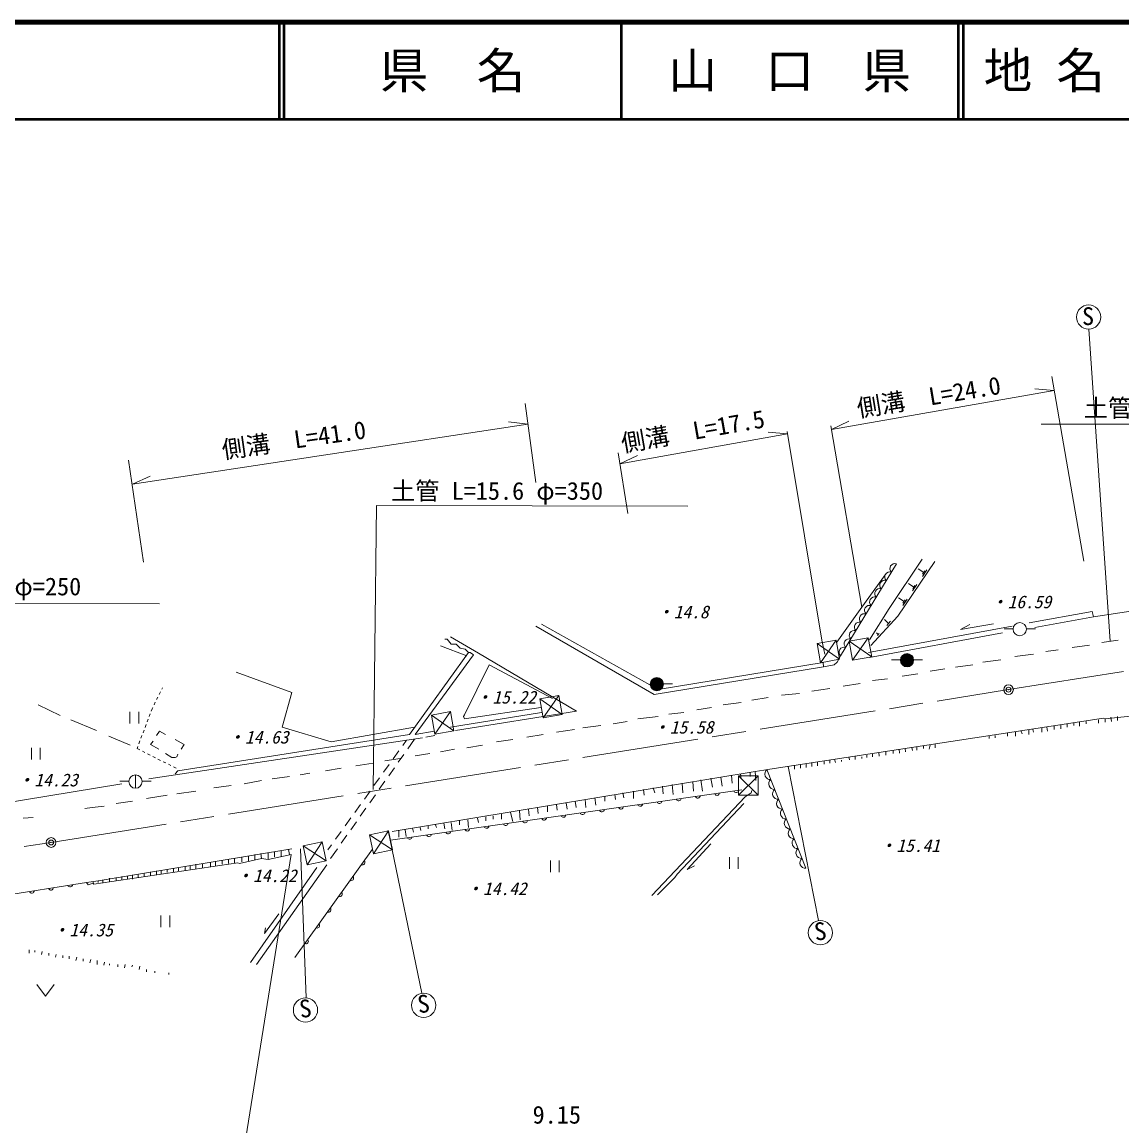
# Model space of a CAD drawing. Units: millimetres, scale not verified. Extents: x 40000 to 680000, y 20000 to 380000.
# Drawn here: x 271256 to 384625, y 266202 to 380000 of the extents above; entities that cross this region are included whole.
import ezdxf
from ezdxf.enums import TextEntityAlignment as Align

# ---------------------------------------------------------------- set-up
doc = ezdxf.new("R2010")
doc.units = ezdxf.units.MM
doc.header["$LTSCALE"] = 1000
doc.header["$PDMODE"] = 32
doc.header["$PDSIZE"] = 500
doc.linetypes.add('CHAIN', pattern=[18.5, 12, -1.5, 3.5, -1.5])
for name, color, linetype, lineweight in [('M-BGD', 7, 'Continuous', 13), ('M-BMK', 2, 'CHAIN', 13), ('M-BMK-SRVR', 3, 'Continuous', 13), ('M-STR-HTXT', 7, 'Continuous', 13), ('M-STR-STRC', 7, 'Continuous', 13), ('M-TTL', 2, 'Continuous', 140), ('M-TTL-LINE', 7, 'Continuous', 50)]:
    doc.layers.add(name, color=color, linetype=linetype, lineweight=lineweight)
doc.layers.add('M-TTL-TXT', color=7, linetype='Continuous')
doc.styles.add('ＭＳ ゴシック', font='')
doc.styles.get('ＭＳ ゴシック').set_extended_font_data('MS Gothic')

msp = doc.modelspace()

# ---------------------------------------------------------------- hatches: boundary and pattern name
at = {"layer": 'M-BGD'}
for points in [[(363157, 314211, -0.41421), (362474, 313528, -0.41421), (361791, 314211, -0.41421), (362474, 314893, -0.41421)], [(337364, 311746, -1), (335999, 311746, -1)]]:
    msp.add_hatch(color=256, dxfattribs=at).paths.add_polyline_path(points)

# ---------------------------------------------------------------- linework, layer by layer
for p, q in [((383428, 316164), (381207, 348339)), ((361388, 324150), (355626, 314678)), ((364192, 323258), (363619, 323645)), ((364520, 323526), (364065, 322853)), ((364305, 323426), (364078, 323089)), ((363178, 321755), (362613, 322137)), ((363502, 322020), (363053, 321356)), ((363290, 321921), (363065, 321589)), ((362170, 320261), (361612, 320638)), ((362490, 320523), (362046, 319867)), ((362281, 320425), (362059, 320097)), ((381711, 318694), (390424, 320012)), ((373322, 317726), (358505, 315017)), ((360573, 318015), (360159, 318400)), ((360766, 318222), (360381, 317808)), ((371374, 317980), (367988, 317387)), ((367988, 317387), (368943, 317879)), ((314817, 316371), (315071, 316371)), ((315071, 316371), (315494, 315863)), ((315410, 316625), (318288, 314932)), ((358483, 316519), (356514, 316171)), ((356861, 314202), (358483, 316519)), ((358831, 314549), (358483, 316519)), ((372306, 317049), (358590, 314509)), ((359507, 316868), (359316, 317046)), ((359596, 316964), (359418, 316773)), ((372498, 317452), (373412, 317452)), ((374791, 317452), (375705, 317452)), ((314394, 315694), (317103, 314678)), ((315494, 315863), (316002, 315863)), ((316002, 315863), (316426, 315440)), ((316426, 315440), (316934, 315355)), ((316934, 315355), (317272, 315017)), ((355180, 316275), (353211, 315928)), ((353211, 315928), (353558, 313958)), ((355528, 314306), (353211, 315928)), ((353558, 313958), (355180, 316275)), ((354018, 314847), (353679, 316287)), ((355528, 314306), (355180, 316275)), ((356514, 316171), (356861, 314202)), ((358831, 314549), (356514, 316171)), ((378063, 315271), (376793, 315101)), ((381280, 315779), (379502, 315525)), ((384244, 316287), (382550, 316033)), ((317272, 315017), (311176, 306550)), ((311769, 306550), (317780, 314763)), ((317442, 315017), (317272, 315017)), ((317780, 314763), (317442, 315017)), ((318288, 314932), (328414, 308977)), ((353558, 313958), (355528, 314306)), ((355626, 314678), (355288, 314001)), ((356861, 314202), (358831, 314549)), ((360879, 314246), (361792, 314247)), ((363172, 314246), (364085, 314247)), ((372136, 314255), (370274, 314001)), ((375523, 314847), (373576, 314593)), ((293312, 312985), (299069, 310868)), ((316849, 308582), (319389, 313747)), ((319389, 313747), (325930, 310255)), ((354949, 313747), (353860, 313521)), ((355288, 314001), (354949, 313747)), ((366379, 313323), (364855, 313069)), ((369258, 313747), (367480, 313493)), ((360452, 312307), (358928, 312138)), ((363585, 312815), (361976, 312561)), ((285389, 310687), (285522, 310956)), ((285656, 311225), (285724, 311364)), ((299069, 310868), (298053, 307312)), ((337379, 311782), (338293, 311783)), ((351393, 310783), (349530, 310614)), ((354526, 311291), (352663, 311037)), ((357658, 311799), (355880, 311545)), ((272907, 309598), (275193, 308497)), ((284856, 309612), (284989, 309881)), ((285122, 310150), (285256, 310418)), ((326590, 310583), (324620, 310236)), ((324620, 310236), (324968, 308266)), ((326937, 308614), (324620, 310236)), ((324968, 308266), (326590, 310583)), ((326937, 308614), (326590, 310583)), ((345382, 309852), (343519, 309598)), ((348176, 310360), (346482, 310106)), ((401092, 310106), (382889, 308159)), ((282377, 308897), (282377, 307697)), ((283277, 307697), (283277, 308897)), ((284357, 308414), (284462, 308695)), ((284568, 308976), (284654, 309205)), ((284654, 309205), (284723, 309343)), ((315422, 308912), (313453, 308564)), ((313453, 308564), (313800, 306595)), ((315770, 306942), (313453, 308564)), ((313800, 306595), (315422, 308912)), ((324808, 308836), (315410, 307312)), ((315770, 306942), (315422, 308912)), ((328414, 308977), (315918, 306973)), ((316764, 308413), (316849, 308582)), ((316849, 308159), (316764, 308413)), ((324723, 309344), (316849, 308159)), ((324968, 308266), (326937, 308614)), ((336830, 308413), (334714, 308159)), ((339455, 308836), (337931, 308667)), ((342334, 309344), (340810, 309090)), ((384159, 308413), (384159, 307989)), ((276294, 308074), (278918, 306973)), ((283934, 307291), (284040, 307572)), ((284145, 307853), (284251, 308134)), ((298053, 307312), (303133, 305788)), ((303133, 305788), (311719, 307303)), ((330904, 307481), (329041, 307227)), ((333613, 307905), (332174, 307651)), ((382720, 308243), (348345, 302994)), ((376878, 307312), (376962, 306889)), ((377640, 307397), (377640, 307058)), ((378317, 307566), (378317, 307143)), ((378994, 307651), (378994, 307312)), ((379672, 307735), (379672, 307481)), ((380264, 307820), (380264, 307397)), ((380942, 307905), (380942, 307651)), ((382212, 308074), (382212, 307735)), ((382889, 308159), (382720, 308243)), ((382889, 308159), (382889, 307820)), ((383482, 308328), (383566, 307905)), ((280188, 306381), (282390, 305449)), ((283512, 306168), (283617, 306449)), ((283723, 306730), (283829, 307010)), ((312531, 306211), (284337, 301978)), ((285438, 306889), (285099, 306465)), ((286030, 306550), (285438, 306889)), ((311176, 306550), (287300, 302825)), ((313716, 306889), (311769, 306550)), ((313801, 306465), (312870, 306296)), ((313800, 306595), (315770, 306942)), ((324977, 306550), (323284, 306296)), ((328194, 307058), (326332, 306804)), ((370951, 306381), (370951, 306127)), ((371544, 306465), (371544, 306211)), ((372814, 306719), (372814, 306381)), ((373660, 306804), (373660, 306381)), ((374253, 306889), (374338, 306635)), ((375015, 307058), (375015, 306550)), ((375438, 307058), (375523, 306804)), ((376370, 307227), (376370, 306804)), ((272219, 305173), (272219, 303973)), ((273119, 303973), (273119, 305173)), ((283109, 305097), (283195, 305326)), ((283383, 304960), (283109, 305097)), ((283301, 305606), (283406, 305887)), ((284760, 305873), (284506, 305534)), ((284506, 305534), (285353, 305026)), ((287046, 306042), (287978, 305534)), ((287978, 305534), (287639, 305026)), ((310499, 305430), (310882, 305964)), ((311010, 305082), (311719, 306089)), ((315833, 305026), (314394, 304772)), ((318712, 305449), (317103, 305195)), ((321844, 306042), (320151, 305788)), ((361676, 305030), (361688, 304632)), ((362297, 305125), (362328, 304772)), ((362972, 305228), (363030, 304905)), ((363500, 305280), (363500, 304941)), ((364178, 305365), (364178, 305111)), ((364855, 305449), (364770, 305026)), ((365363, 305534), (365363, 305195)), ((283920, 304691), (283652, 304826)), ((284457, 304423), (284188, 304557)), ((284993, 304155), (284725, 304289)), ((285530, 303887), (285262, 304021)), ((286030, 304603), (286708, 304179)), ((286708, 304179), (287046, 304179)), ((287046, 304179), (287216, 304264)), ((287216, 304264), (287300, 304518)), ((310245, 304095), (308636, 303841)), ((309509, 304048), (310092, 304861)), ((310032, 303692), (310607, 304510)), ((313293, 304603), (311769, 304349)), ((353933, 303847), (353933, 303502)), ((354526, 303938), (354526, 303587)), ((355005, 304011), (355118, 303671)), ((355711, 303925), (355711, 303756)), ((356489, 304238), (356539, 303927)), ((357124, 304335), (357142, 303989)), ((357828, 304095), (357828, 304264)), ((358336, 304433), (358336, 304179)), ((358928, 304518), (358928, 304264)), ((359571, 304708), (359597, 304312)), ((360283, 304817), (360283, 304433)), ((361045, 304857), (361045, 304603)), ((286067, 303618), (285798, 303752)), ((286603, 303350), (286335, 303484)), ((287146, 303078), (286872, 303216)), ((287300, 302825), (287046, 302486)), ((304149, 303079), (302540, 302825)), ((307451, 303587), (305673, 303333)), ((308519, 302666), (309101, 303479)), ((309053, 302302), (309629, 303120)), ((346821, 302740), (309398, 296559)), ((347725, 302869), (346821, 302740)), ((346821, 302740), (346906, 301809)), ((348345, 302994), (347725, 302869)), ((348027, 302930), (352038, 292762)), ((350208, 303248), (353361, 287366)), ((350885, 303382), (350885, 302994)), ((351478, 303472), (351478, 303079)), ((352070, 303563), (352070, 303163)), ((352663, 303653), (352663, 303248)), ((353256, 303744), (353256, 303333)), ((281348, 301738), (282262, 301738)), ((282940, 302385), (282943, 301019)), ((283641, 301738), (284555, 301738)), ((295936, 301809), (294158, 301470)), ((298815, 302232), (297037, 301978)), ((300932, 302571), (299916, 302401)), ((307528, 301285), (308111, 302097)), ((308075, 300912), (308651, 301729)), ((340386, 301724), (340471, 300708)), ((341233, 301893), (341402, 300708)), ((342249, 302063), (342418, 301131)), ((343265, 302147), (343434, 301216)), ((344366, 302317), (344450, 301555)), ((347114, 302302), (345114, 302302)), ((345114, 302302), (345114, 300302)), ((347114, 302302), (345114, 300302)), ((347114, 300302), (345114, 302302)), ((345297, 302486), (345382, 301978)), ((346313, 302655), (346313, 302232)), ((347114, 300302), (347114, 302302)), ((281543, 301470), (265456, 298845)), ((289163, 300708), (287216, 300454)), ((292804, 301301), (291026, 301047)), ((306538, 299903), (307121, 300716)), ((309236, 295670), (345443, 300845)), ((333190, 300539), (333274, 300031)), ((334290, 300708), (334290, 299946)), ((335306, 300877), (335391, 300285)), ((336322, 301047), (336492, 300539)), ((337254, 301216), (337338, 300454)), ((338270, 301385), (338354, 300369)), ((339286, 301555), (339370, 300539)), ((345805, 300115), (346398, 300539)), ((346398, 300539), (346482, 300793)), ((282644, 299692), (280950, 299438)), ((286200, 300285), (284083, 299946)), ((305548, 298521), (306130, 299334)), ((307097, 299521), (307672, 300339)), ((326332, 299353), (326416, 298761)), ((327348, 299523), (327432, 298845)), ((328279, 299692), (328364, 299015)), ((329295, 299861), (329380, 299015)), ((330311, 300031), (330396, 299269)), ((331327, 300200), (331327, 299692)), ((332343, 300369), (332428, 299861)), ((336153, 289955), (345805, 300115)), ((345636, 299438), (338778, 292157)), ((345114, 300302), (347114, 300302)), ((278495, 299015), (277733, 298930)), ((278495, 299015), (279729, 299161)), ((306118, 298131), (306694, 298949)), ((319812, 298168), (319812, 297829)), ((320659, 298337), (320659, 297829)), ((321590, 298507), (321844, 297575)), ((322522, 298676), (322606, 297745)), ((323453, 298845), (323538, 298168)), ((324384, 299015), (324469, 298422)), ((325400, 299184), (325400, 298591)), ((272399, 297999), (271383, 297914)), ((304557, 297139), (305140, 297952)), ((305140, 296741), (305715, 297559)), ((313124, 297152), (313124, 296813)), ((313886, 297237), (313970, 296983)), ((314732, 297406), (314817, 296813)), ((315494, 297491), (315579, 296644)), ((316341, 297660), (316341, 297237)), ((317188, 297745), (317272, 296983)), ((318204, 297914), (318288, 297491)), ((319050, 298083), (319050, 297660)), ((303567, 295757), (304150, 296570)), ((304162, 295351), (304737, 296168)), ((309042, 296614), (307084, 296208)), ((307084, 296208), (307491, 294250)), ((307084, 296208), (309449, 294656)), ((309042, 296614), (307491, 294250)), ((312468, 279888), (308975, 296644)), ((309449, 294656), (309042, 296614)), ((310076, 296644), (310076, 295967)), ((310753, 296729), (310838, 296051)), ((311515, 296898), (311600, 296475)), ((312277, 296983), (312362, 296644)), ((299069, 294781), (279088, 291479)), ((299387, 283575), (307392, 294738)), ((299958, 294761), (300532, 279403)), ((302178, 295479), (300219, 295073)), ((300219, 295073), (300626, 293114)), ((300219, 295073), (302584, 293521)), ((302178, 295479), (300626, 293114)), ((302584, 293521), (302178, 295479)), ((302777, 294655), (303159, 295188)), ((303050, 293771), (303759, 294778)), ((342249, 295289), (339816, 292650)), ((292550, 293681), (292550, 293257)), ((293142, 293765), (293142, 293342)), ((295936, 293765), (293650, 293257)), ((293904, 293935), (293904, 293427)), ((294582, 294019), (294582, 293511)), ((295259, 294189), (295259, 293681)), ((295852, 294273), (295936, 293765)), ((296614, 293681), (295936, 293765)), ((296614, 294358), (296614, 293681)), ((298984, 294189), (296614, 293681)), ((297291, 294443), (297291, 293935)), ((297968, 294612), (297968, 294019)), ((298730, 294697), (298815, 294189)), ((307491, 294250), (309449, 294656)), ((344181, 293906), (344181, 292706)), ((345081, 292706), (345081, 293906)), ((293481, 293342), (278664, 291141)), ((285099, 292495), (285099, 292072)), ((285607, 292580), (285607, 292157)), ((286200, 292665), (286200, 292326)), ((286877, 292749), (286877, 292411)), ((287385, 292834), (287385, 292495)), ((288062, 292919), (288062, 292495)), ((288570, 293003), (288570, 292665)), ((289163, 293173), (289163, 292749)), ((289840, 293173), (289840, 292834)), ((290687, 293342), (290687, 292919)), ((291195, 293511), (291195, 293003)), ((291872, 293596), (291872, 293173)), ((293650, 293257), (293481, 293342)), ((301637, 292860), (294799, 283033)), ((295431, 282858), (302671, 293118)), ((300626, 293114), (302584, 293521)), ((325725, 293573), (325725, 292373)), ((326625, 292373), (326625, 293573)), ((339816, 292650), (340565, 293013)), ((279088, 291479), (277902, 291310)), ((278580, 291395), (278580, 291225)), ((279088, 291479), (279088, 291310)), ((279596, 291564), (279596, 291225)), ((280273, 291733), (280273, 291395)), ((280950, 291818), (280950, 291479)), ((281543, 291903), (281543, 291564)), ((282136, 291987), (282136, 291649)), ((282644, 292072), (282644, 291649)), ((283236, 292157), (283236, 291818)), ((283829, 292241), (283829, 291903)), ((284506, 292411), (284506, 291987)), ((338524, 291818), (336746, 290040)), ((338778, 292157), (338524, 291818)), ((260420, 288496), (277902, 291310)), ((278072, 291056), (277902, 291310)), ((278580, 291225), (278072, 291056)), ((278664, 291141), (278580, 291225)), ((285570, 287904), (285570, 286704)), ((286470, 286704), (286470, 287904)), ((271976, 284367), (271976, 284029)), ((272568, 284283), (272568, 284113)), ((273330, 284198), (273246, 283859)), ((274008, 284029), (274008, 283775)), ((274770, 283859), (274685, 283605)), ((275447, 283775), (275447, 283521)), ((276124, 283690), (276124, 283436)), ((276886, 283605), (276802, 283267)), ((277564, 283436), (277564, 283182)), ((278326, 283351), (278241, 283013)), ((279003, 283267), (279003, 282843)), ((279765, 283097), (279680, 282759)), ((280273, 282928), (280273, 282759)), ((281120, 282843), (281120, 282589)), ((281882, 282843), (281797, 282505)), ((282644, 282759), (282559, 282589)), ((283406, 282674), (283321, 282335)), ((284083, 282335), (284083, 282081)), ((284930, 282166), (284930, 281997)), ((286369, 281997), (286369, 281827)), ((272769, 280778), (273669, 279578)), ((273669, 279578), (274569, 280778))]:
    msp.add_line(p, q, dxfattribs=at)
for points in [[(358622, 316304), (360643, 319548), (364031, 324621)], [(365348, 324393), (361539, 318759), (358730, 315739)], [(360338, 323163), (357828, 319673), (355256, 316077)], [(375048, 318059), (381563, 319232), (381711, 318694), (375661, 317603)], [(353839, 313966), (353860, 313521), (336426, 310663), (324217, 317720)], [(324791, 317943), (336829, 311198), (353839, 313966)], [(297733, 288066), (296227, 286053), (296352, 286623)]]:
    msp.add_lwpolyline(points, dxfattribs=at)
for centre, radius in [((381191, 349589), 1250), ((374093, 317416), 683), ((362474, 314211), 683), ((336681, 311746), 683), ((282944, 301702), 683), ((353546, 286121), 1250), ((300469, 278154), 1250), ((312647, 278639), 1250)]:
    msp.add_circle(centre, radius, dxfattribs=at)
for centre, radius, start, end in [((360703, 322797), 518, 71.80566, 225.56638), ((361227, 323658), 518, 71.80566, 225.56638), ((360179, 321936), 518, 71.80566, 225.56638), ((359655, 321075), 518, 71.80566, 225.56638), ((358608, 319353), 518, 71.80566, 225.56638), ((359132, 320214), 518, 71.80566, 225.56638), ((358084, 318492), 518, 71.80566, 225.56638), ((357560, 317631), 518, 71.80566, 225.56638), ((356512, 315909), 518, 71.80566, 225.56638), ((357036, 316770), 518, 71.80566, 225.56638), ((355989, 315047), 518, 71.80566, 225.56638), ((348389, 302485), 573, 129.12715, 273.92817), ((348790, 301469), 573, 129.12715, 273.92817), ((342886, 300537), 256, 200.81503, 355.45427), ((344866, 300820), 256, 200.81503, 355.45427), ((349191, 300452), 573, 129.12715, 273.92817), ((334967, 299405), 256, 200.81503, 355.45427), ((336947, 299688), 256, 200.81503, 355.45427), ((338927, 299971), 256, 200.81503, 355.45427), ((340906, 300254), 256, 200.81503, 355.45427), ((349592, 299435), 573, 129.12715, 273.92817), ((327047, 298273), 256, 200.81503, 355.45427), ((329027, 298556), 256, 200.81503, 355.45427), ((331007, 298839), 256, 200.81503, 355.45427), ((332987, 299122), 256, 200.81503, 355.45427), ((349993, 298418), 573, 129.12715, 273.92817), ((319128, 297141), 256, 200.81503, 355.45427), ((321108, 297424), 256, 200.81503, 355.45427), ((323088, 297707), 256, 200.81503, 355.45427), ((325067, 297990), 256, 200.81503, 355.45427), ((350395, 297401), 573, 129.12715, 273.92817), ((311208, 296009), 256, 200.81503, 355.45427), ((313188, 296292), 256, 200.81503, 355.45427), ((315168, 296575), 256, 200.81503, 355.45427), ((317148, 296858), 256, 200.81503, 355.45427), ((350796, 296385), 573, 129.12715, 273.92817), ((351197, 295368), 573, 129.12715, 273.92817), ((351598, 294351), 573, 129.12715, 273.92817), ((351999, 293334), 573, 129.12715, 273.92817), ((306334, 293360), 256, 247.04057, 41.67981), ((305169, 291734), 256, 247.04057, 41.67981), ((272259, 290459), 256, 201.82476, 356.464), ((274233, 290776), 256, 201.82476, 356.464), ((276208, 291094), 256, 201.82476, 356.464), ((304003, 290109), 256, 247.04057, 41.67981), ((302838, 288484), 256, 247.04057, 41.67981), ((301673, 286858), 256, 247.04057, 41.67981), ((300507, 285233), 256, 247.04057, 41.67981)]:
    msp.add_arc(centre, radius, start, end, dxfattribs=at)
at = {"layer": 'M-BMK'}
for p, q in [((372937, 311178), (394077, 314487)), ((274249, 295422), (372937, 311178))]:
    msp.add_line(p, q, dxfattribs=at)
msp.add_lwpolyline([(175686, 277719), (253180, 292241), (274249, 295422)], dxfattribs=at)
at = {"layer": 'M-BMK-SRVR'}
for centre in [(372937, 311178), (274249, 295422)]:
    msp.add_circle(centre, 500, dxfattribs=at)
for p in [(372937, 311178), (274249, 295422)]:
    msp.add_point(p, dxfattribs=at)
at = {"layer": 'M-STR-HTXT'}
for p, q in [((377386, 343465), (380688, 324415)), ((377645, 342021), (354677, 337997)), ((377645, 342021), (375653, 342198)), ((323103, 340664), (324215, 332543)), ((282644, 332373), (323391, 338564)), ((323391, 338564), (321403, 338785)), ((354610, 338385), (357828, 319673)), ((354677, 337997), (356490, 338841)), ((376285, 338554), (409136, 338554)), ((350162, 337548), (332882, 334467)), ((350162, 337548), (348169, 337719)), ((350123, 337792), (353679, 316287)), ((282220, 334829), (283762, 324307)), ((332700, 335609), (333698, 329325)), ((332882, 334467), (334693, 335316)), ((282644, 332373), (284476, 333175)), ((307790, 330172), (307451, 300877)), ((339878, 330087), (307790, 330172)), ((285438, 320012), (253434, 320097))]:
    msp.add_line(p, q, dxfattribs=at)
at = {"layer": 'M-STR-STRC'}
msp.add_line((298984, 294189), (294328, 264979), dxfattribs=at)
at = {"layer": 'M-TTL'}
msp.add_line((680000, 380000), (40000, 380000), dxfattribs=at)
at = {"layer": 'M-TTL-LINE'}
for p, q in [((297750, 380000), (297750, 370000)), ((298250, 380000), (298250, 370000)), ((333000, 380000), (333000, 370000)), ((367750, 380000), (367750, 370000)), ((368250, 380000), (368250, 370000)), ((40000, 370000), (680000, 370000))]:
    msp.add_line(p, q, dxfattribs=at)

# ---------------------------------------------------------------- texts
at = {"layer": 'M-BGD', "style": 'ＭＳ ゴシック'}
for s, p in [('S', (380512, 348215)), ('9.15', (323880, 265890))]:
    msp.add_text(s, height=1833, dxfattribs=at).set_placement(p, align=Align.BOTTOM_LEFT)
at = {"layer": 'M-BGD', "style": 'ＭＳ ゴシック', "oblique": 15}
for s, p in [('・14.8', (336626, 318137)), ('・16.59', (371039, 319169)), ('・15.22', (317938, 309343)), ('・15.58', (336219, 306249)), ('・14.63', (292426, 305224)), ('・14.23', (270716, 300809)), ('・15.41', (359576, 294050)), ('・14.22', (293262, 290940)), ('・14.42', (316966, 289602)), ('・14.35', (274331, 285345))]:
    msp.add_text(s, height=1320, dxfattribs=at).set_placement(p, align=Align.BOTTOM_LEFT)
at = {"layer": 'M-BGD', "style": 'ＭＳ ゴシック'}
for p in [(353091, 284747), (300013, 276781), (312191, 277266)]:
    msp.add_text('S', height=1833, rotation=7.042, dxfattribs=at).set_placement(p, align=Align.BOTTOM_LEFT)
at = {"layer": 'M-STR-HTXT', "style": 'ＭＳ ゴシック'}
for s, rotation, p in [('側溝\u3000L=24.0', 9.365, (357562, 338708)), ('側溝\u3000L=17.5', 9.948, (333279, 335109)), ('側溝\u3000L=41.0', 8.13, (292066, 334432))]:
    msp.add_text(s, height=1833, rotation=rotation, dxfattribs=at).set_placement(p, align=Align.BOTTOM_LEFT)
for s, p in [('土管 L=24.3 φ=300', (380696, 338747)), ('土管 L=15.6 φ=350', (309284, 330204)), ('土管 L=14.4 φ=250', (255493, 320350))]:
    msp.add_text(s, height=1833, dxfattribs=at).set_placement(p, align=Align.BOTTOM_LEFT)
at = {"layer": 'M-TTL-TXT', "style": 'ＭＳ ゴシック'}
for s, p in [('県\u3000名', (315625, 375000)), ('山\u3000口\u3000県', (350375, 375000))]:
    msp.add_text(s, height=3666, dxfattribs=at).set_placement(p, align=Align.MIDDLE_CENTER)
msp.add_text('地 名', height=3666, dxfattribs=at).set_placement((370380, 375000), align=Align.MIDDLE_LEFT)

doc.saveas('drawing.dxf')
